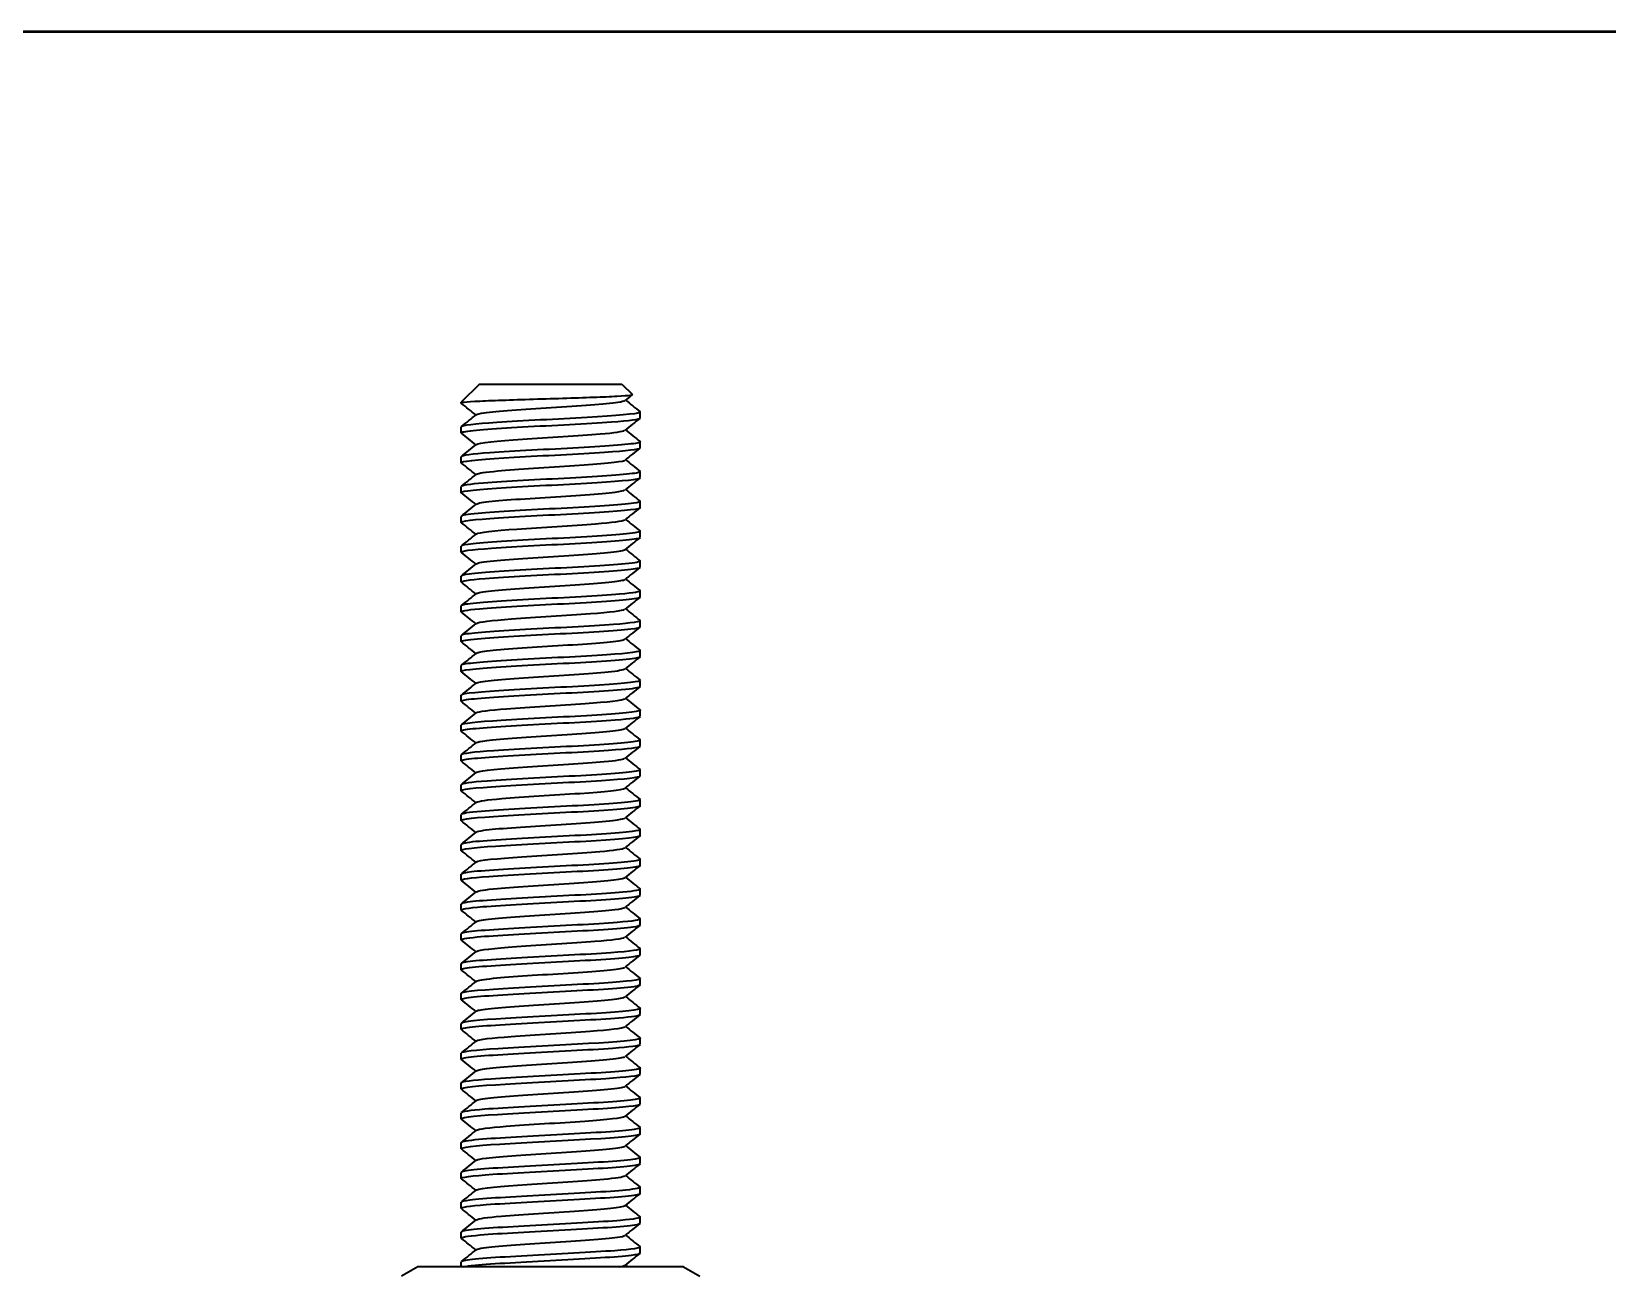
# Model space of a CAD drawing. Header units: millimetres. Extents: x 0 to 210, y 0 to 297.
# Drawn here: x 47.2 to 100, y 245.4 to 287 of the extents above; entities that cross this region are included whole.
import ezdxf

# ---------------------------------------------------------------- set-up
doc = ezdxf.new("R2010")
doc.units = ezdxf.units.MM
doc.layers.add('Arêtes visibles(ISO)', color=7, linetype='Continuous', lineweight=35)
doc.layers.add('Cadre_0', color=7, linetype='Continuous', lineweight=50)

# ---------------------------------------------------------------- blocks, each defined once
blk = doc.blocks.new('Cadres Cadre par défaut')
at = {"layer": 'Cadre_0', "flags": 128}
blk.add_lwpolyline([(10, 10), (10, 287), (200, 287), (200, 10), (10, 10)], dxfattribs=at)

msp = doc.modelspace()

# ---------------------------------------------------------------- linework, layer by layer
at = {"layer": 'Arêtes visibles(ISO)'}
for p, q in [((62.21, 275.179), (61.596, 274.566)), ((62.21, 275.179), (66.983, 275.179)), ((66.983, 275.179), (67.332, 274.83)), ((61.632, 274.566), (61.596, 274.566)), ((61.596, 274.541), (61.596, 274.566)), ((67.596, 274.041), (67.596, 274.241)), ((61.596, 273.541), (61.596, 273.741)), ((67.596, 273.041), (67.596, 273.241)), ((61.596, 272.541), (61.596, 272.741)), ((67.596, 272.041), (67.596, 272.241)), ((61.596, 271.541), (61.596, 271.741)), ((67.596, 271.041), (67.596, 271.241)), ((61.596, 270.541), (61.596, 270.741)), ((67.596, 270.041), (67.596, 270.241)), ((61.596, 269.541), (61.596, 269.741)), ((67.596, 269.041), (67.596, 269.241)), ((61.596, 268.541), (61.596, 268.741)), ((67.596, 268.041), (67.596, 268.241)), ((61.596, 267.541), (61.596, 267.741)), ((61.596, 266.541), (61.596, 266.741)), ((67.596, 267.041), (67.596, 267.241)), ((67.596, 266.041), (67.596, 266.241)), ((61.596, 265.541), (61.596, 265.741)), ((67.596, 265.041), (67.596, 265.241)), ((61.596, 264.541), (61.596, 264.741)), ((67.596, 264.041), (67.596, 264.241)), ((61.596, 263.541), (61.596, 263.741)), ((67.596, 263.041), (67.596, 263.241)), ((61.596, 262.541), (61.596, 262.741)), ((67.596, 262.041), (67.596, 262.241)), ((61.596, 261.541), (61.596, 261.741)), ((67.596, 261.041), (67.596, 261.241)), ((61.596, 260.541), (61.596, 260.741)), ((67.596, 260.041), (67.596, 260.241)), ((61.596, 259.541), (61.596, 259.741)), ((67.596, 259.041), (67.596, 259.241)), ((61.596, 258.541), (61.596, 258.741)), ((67.596, 258.041), (67.596, 258.241)), ((61.596, 257.541), (61.596, 257.741)), ((67.596, 257.041), (67.596, 257.241)), ((61.596, 256.541), (61.596, 256.741)), ((67.596, 256.041), (67.596, 256.241)), ((61.596, 255.541), (61.596, 255.741)), ((67.596, 255.041), (67.596, 255.241)), ((61.596, 254.541), (61.596, 254.741)), ((67.596, 254.041), (67.596, 254.241)), ((61.596, 253.541), (61.596, 253.741)), ((67.596, 253.041), (67.596, 253.241)), ((61.596, 252.541), (61.596, 252.741)), ((67.596, 252.041), (67.596, 252.241)), ((61.596, 251.541), (61.596, 251.741)), ((67.596, 251.041), (67.596, 251.241)), ((61.596, 250.541), (61.596, 250.741)), ((67.596, 250.041), (67.596, 250.241)), ((61.596, 249.541), (61.596, 249.741)), ((67.596, 249.041), (67.596, 249.241)), ((61.596, 248.541), (61.596, 248.741)), ((61.596, 247.541), (61.596, 247.741)), ((67.596, 248.041), (67.596, 248.241)), ((67.596, 247.041), (67.596, 247.241)), ((61.596, 246.541), (61.596, 246.741)), ((67.596, 246.041), (67.596, 246.241)), ((61.596, 245.579), (61.596, 245.741)), ((60.146, 245.579), (59.596, 245.261)), ((69.046, 245.579), (60.146, 245.579)), ((69.046, 245.579), (69.596, 245.261))]:
    msp.add_line(p, q, dxfattribs=at)
for points, knots in [([(61.632, 274.566), (61.703, 274.577), (61.847, 274.588), (62.266, 274.611), (62.535, 274.623), (63.162, 274.646), (63.513, 274.657), (64.249, 274.68), (64.628, 274.692), (65.362, 274.715), (65.712, 274.726), (66.335, 274.749), (66.604, 274.76), (67.027, 274.783), (67.178, 274.795), (67.316, 274.814), (67.34, 274.822), (67.332, 274.83)], [0, 0, 0, 0, 0.1165913, 0.1165913, 0.231867, 0.231867, 0.3458269, 0.3458269, 0.4584707, 0.4584707, 0.5697981, 0.5697981, 0.6798087, 0.6798087, 0.7885023, 0.7885023, 0.8611116, 0.8611116, 0.8611116, 0.8611116]), ([(67.587, 274.251), (67.599, 274.243), (67.598, 274.235), (67.584, 274.227), (67.49, 274.17), (66.787, 274.114), (65.815, 274.058), (64.842, 274.001), (63.641, 273.945), (62.791, 273.888), (62.052, 273.839), (61.605, 273.79), (61.598, 273.741)], [-245.4999, -245.4999, -245.4999, -245.4999, -245.345094, -245.345094, -245.345094, -244.281145, -244.281145, -244.281145, -243.217196, -243.217196, -243.217196, -242.292089, -242.292089, -242.292089, -242.292089]), ([(62.112, 274.154), (62.135, 274.174), (62.218, 274.195), (62.362, 274.215), (62.778, 274.274), (63.689, 274.333), (64.617, 274.392), (65.544, 274.451), (66.445, 274.51), (66.848, 274.569), (66.982, 274.589), (67.059, 274.609), (67.081, 274.628)], [242.3715, 242.3715, 242.3715, 242.3715, 242.757466, 242.757466, 242.757466, 243.871032, 243.871032, 243.871032, 244.984599, 244.984599, 244.984599, 245.354272, 245.354272, 245.354272, 245.354272]), ([(61.608, 273.53), (61.589, 273.544), (61.601, 273.557), (61.649, 273.571), (61.847, 273.627), (62.645, 273.684), (63.655, 273.74), (64.665, 273.797), (65.848, 273.853), (66.63, 273.909), (67.237, 273.953), (67.584, 273.997), (67.592, 274.041)], [235.942687, 235.942687, 235.942687, 235.942687, 236.196667, 236.196667, 236.196667, 237.260616, 237.260616, 237.260616, 238.324565, 238.324565, 238.324565, 239.150497, 239.150497, 239.150497, 239.150497]), ([(62.104, 273.154), (62.178, 273.212), (62.797, 273.27), (63.646, 273.329), (64.504, 273.388), (65.556, 273.447), (66.251, 273.506), (66.731, 273.547), (67.025, 273.588), (67.081, 273.628)], [236.088314, 236.088314, 236.088314, 236.088314, 237.189634, 237.189634, 237.189634, 238.303201, 238.303201, 238.303201, 239.071087, 239.071087, 239.071087, 239.071087]), ([(67.585, 273.251), (67.604, 273.238), (67.591, 273.224), (67.543, 273.211), (67.343, 273.154), (66.544, 273.098), (65.533, 273.042), (64.523, 272.985), (63.341, 272.929), (62.56, 272.872), (61.954, 272.828), (61.608, 272.785), (61.601, 272.741)], [-239.216714, -239.216714, -239.216714, -239.216714, -238.961401, -238.961401, -238.961401, -237.897452, -237.897452, -237.897452, -236.833503, -236.833503, -236.833503, -236.008904, -236.008904, -236.008904, -236.008904]), ([(61.605, 272.53), (61.594, 272.539), (61.594, 272.547), (61.608, 272.555), (61.7, 272.611), (62.402, 272.668), (63.374, 272.724), (64.346, 272.781), (65.548, 272.837), (66.398, 272.893), (67.139, 272.943), (67.587, 272.992), (67.594, 273.041)], [229.659501, 229.659501, 229.659501, 229.659501, 229.812973, 229.812973, 229.812973, 230.876922, 230.876922, 230.876922, 231.940871, 231.940871, 231.940871, 232.867311, 232.867311, 232.867311, 232.867311]), ([(62.112, 272.154), (62.163, 272.191), (62.41, 272.228), (62.823, 272.265), (63.478, 272.325), (64.516, 272.384), (65.395, 272.443), (66.274, 272.502), (66.952, 272.561), (67.074, 272.62), (67.08, 272.623), (67.085, 272.626), (67.088, 272.628)], [229.805129, 229.805129, 229.805129, 229.805129, 230.508236, 230.508236, 230.508236, 231.621803, 231.621803, 231.621803, 232.735369, 232.735369, 232.735369, 232.787901, 232.787901, 232.787901, 232.787901]), ([(61.603, 271.53), (61.599, 271.533), (61.597, 271.536), (61.596, 271.539), (61.582, 271.595), (62.182, 271.652), (63.105, 271.708), (64.029, 271.765), (65.238, 271.821), (66.148, 271.878), (67.027, 271.932), (67.593, 271.986), (67.596, 272.041)], [223.376316, 223.376316, 223.376316, 223.376316, 223.42928, 223.42928, 223.42928, 224.493229, 224.493229, 224.493229, 225.557178, 225.557178, 225.557178, 226.584126, 226.584126, 226.584126, 226.584126]), ([(67.582, 272.251), (67.608, 272.233), (67.573, 272.214), (67.471, 272.195), (67.167, 272.138), (66.282, 272.082), (65.243, 272.026), (64.204, 271.969), (63.054, 271.913), (62.349, 271.856), (61.869, 271.818), (61.609, 271.779), (61.603, 271.741)], [-232.933529, -232.933529, -232.933529, -232.933529, -232.577707, -232.577707, -232.577707, -231.513758, -231.513758, -231.513758, -230.449809, -230.449809, -230.449809, -229.725719, -229.725719, -229.725719, -229.725719]), ([(62.11, 271.154), (62.128, 271.17), (62.183, 271.186), (62.279, 271.202), (62.626, 271.261), (63.488, 271.32), (64.414, 271.379), (65.34, 271.438), (66.284, 271.497), (66.753, 271.557), (66.943, 271.58), (67.051, 271.604), (67.079, 271.628)], [223.521944, 223.521944, 223.521944, 223.521944, 223.826838, 223.826838, 223.826838, 224.940404, 224.940404, 224.940404, 226.053971, 226.053971, 226.053971, 226.504716, 226.504716, 226.504716, 226.504716]), ([(61.603, 270.53), (61.539, 270.584), (62.025, 270.638), (62.852, 270.692), (63.717, 270.749), (64.922, 270.805), (65.883, 270.862), (66.844, 270.918), (67.523, 270.974), (67.59, 271.031), (67.594, 271.034), (67.596, 271.038), (67.596, 271.041)], [217.093131, 217.093131, 217.093131, 217.093131, 218.109535, 218.109535, 218.109535, 219.173484, 219.173484, 219.173484, 220.237433, 220.237433, 220.237433, 220.300941, 220.300941, 220.300941, 220.300941]), ([(67.58, 271.251), (67.612, 271.227), (67.544, 271.203), (67.371, 271.179), (66.966, 271.122), (66.002, 271.066), (64.946, 271.01), (63.889, 270.953), (62.782, 270.897), (62.161, 270.84), (61.797, 270.807), (61.608, 270.774), (61.605, 270.741)], [-226.650344, -226.650344, -226.650344, -226.650344, -226.194013, -226.194013, -226.194013, -225.130064, -225.130064, -225.130064, -224.066115, -224.066115, -224.066115, -223.442533, -223.442533, -223.442533, -223.442533]), ([(62.105, 270.154), (62.178, 270.208), (62.704, 270.262), (63.461, 270.316), (64.288, 270.375), (65.351, 270.434), (66.094, 270.493), (66.66, 270.538), (67.02, 270.583), (67.083, 270.628)], [217.238758, 217.238758, 217.238758, 217.238758, 218.259006, 218.259006, 218.259006, 219.372573, 219.372573, 219.372573, 220.221531, 220.221531, 220.221531, 220.221531]), ([(61.605, 269.53), (61.552, 269.579), (61.928, 269.628), (62.615, 269.676), (63.415, 269.733), (64.603, 269.789), (65.605, 269.846), (66.607, 269.902), (67.382, 269.958), (67.556, 270.015), (67.583, 270.024), (67.595, 270.032), (67.594, 270.041)], [210.809945, 210.809945, 210.809945, 210.809945, 211.725841, 211.725841, 211.725841, 212.78979, 212.78979, 212.78979, 213.853739, 213.853739, 213.853739, 214.017756, 214.017756, 214.017756, 214.017756]), ([(67.58, 270.251), (67.616, 270.222), (67.505, 270.192), (67.242, 270.163), (66.741, 270.106), (65.709, 270.05), (64.645, 269.994), (63.581, 269.937), (62.529, 269.881), (61.997, 269.824), (61.736, 269.796), (61.606, 269.769), (61.606, 269.741)], [-220.367158, -220.367158, -220.367158, -220.367158, -219.81032, -219.81032, -219.81032, -218.746371, -218.746371, -218.746371, -217.682422, -217.682422, -217.682422, -217.159348, -217.159348, -217.159348, -217.159348]), ([(62.113, 269.154), (62.156, 269.187), (62.352, 269.22), (62.686, 269.253), (63.285, 269.312), (64.3, 269.371), (65.201, 269.43), (66.101, 269.489), (66.843, 269.548), (67.04, 269.607), (67.063, 269.614), (67.079, 269.621), (67.087, 269.628)], [210.955573, 210.955573, 210.955573, 210.955573, 211.577608, 211.577608, 211.577608, 212.691174, 212.691174, 212.691174, 213.804741, 213.804741, 213.804741, 213.938345, 213.938345, 213.938345, 213.938345]), ([(61.608, 268.53), (61.561, 268.574), (61.844, 268.617), (62.399, 268.66), (63.124, 268.717), (64.283, 268.773), (65.316, 268.83), (66.349, 268.886), (67.214, 268.942), (67.492, 268.999), (67.561, 269.013), (67.593, 269.027), (67.591, 269.041)], [204.52676, 204.52676, 204.52676, 204.52676, 205.342147, 205.342147, 205.342147, 206.406096, 206.406096, 206.406096, 207.470045, 207.470045, 207.470045, 207.73457, 207.73457, 207.73457, 207.73457]), ([(67.581, 269.251), (67.621, 269.217), (67.453, 269.182), (67.087, 269.147), (66.494, 269.09), (65.404, 269.034), (64.344, 268.978), (63.283, 268.921), (62.296, 268.865), (61.86, 268.808), (61.687, 268.786), (61.603, 268.763), (61.605, 268.741)], [-214.083973, -214.083973, -214.083973, -214.083973, -213.426626, -213.426626, -213.426626, -212.362677, -212.362677, -212.362677, -211.298728, -211.298728, -211.298728, -210.876163, -210.876163, -210.876163, -210.876163]), ([(62.108, 268.154), (62.121, 268.165), (62.155, 268.177), (62.21, 268.189), (62.487, 268.248), (63.296, 268.307), (64.213, 268.366), (65.13, 268.426), (66.111, 268.485), (66.644, 268.544), (66.898, 268.572), (67.044, 268.6), (67.079, 268.628)], [204.672388, 204.672388, 204.672388, 204.672388, 204.89621, 204.89621, 204.89621, 206.009776, 206.009776, 206.009776, 207.123343, 207.123343, 207.123343, 207.65516, 207.65516, 207.65516, 207.65516]), ([(61.61, 267.53), (61.568, 267.568), (61.774, 267.606), (62.205, 267.644), (62.848, 267.701), (63.967, 267.757), (65.02, 267.814), (66.073, 267.87), (67.019, 267.926), (67.398, 267.983), (67.529, 268.002), (67.591, 268.022), (67.588, 268.041)], [198.243575, 198.243575, 198.243575, 198.243575, 198.958454, 198.958454, 198.958454, 200.022403, 200.022403, 200.022403, 201.086352, 201.086352, 201.086352, 201.451385, 201.451385, 201.451385, 201.451385]), ([(67.583, 268.251), (67.627, 268.211), (67.39, 268.171), (66.907, 268.131), (66.228, 268.074), (65.091, 268.018), (64.045, 267.962), (62.999, 267.905), (62.087, 267.849), (61.75, 267.792), (61.648, 267.775), (61.6, 267.758), (61.603, 267.741)], [-207.800788, -207.800788, -207.800788, -207.800788, -207.042932, -207.042932, -207.042932, -205.978983, -205.978983, -205.978983, -204.915034, -204.915034, -204.915034, -204.592978, -204.592978, -204.592978, -204.592978]), ([(62.107, 267.154), (62.176, 267.203), (62.618, 267.253), (63.285, 267.303), (64.075, 267.362), (65.141, 267.421), (65.927, 267.48), (66.583, 267.53), (67.017, 267.579), (67.086, 267.628)], [198.389202, 198.389202, 198.389202, 198.389202, 199.328378, 199.328378, 199.328378, 200.441944, 200.441944, 200.441944, 201.371975, 201.371975, 201.371975, 201.371975]), ([(61.612, 266.53), (61.574, 266.563), (61.716, 266.596), (62.036, 266.628), (62.59, 266.685), (63.657, 266.741), (64.72, 266.798), (65.783, 266.854), (66.799, 266.91), (67.277, 266.967), (67.486, 266.992), (67.588, 267.016), (67.587, 267.041)], [191.960389, 191.960389, 191.960389, 191.960389, 192.57476, 192.57476, 192.57476, 193.638709, 193.638709, 193.638709, 194.702658, 194.702658, 194.702658, 195.1682, 195.1682, 195.1682, 195.1682]), ([(67.586, 267.251), (67.635, 267.206), (67.314, 267.16), (66.703, 267.115), (65.946, 267.058), (64.773, 267.002), (63.752, 266.946), (62.731, 266.889), (61.903, 266.833), (61.669, 266.776), (61.621, 266.764), (61.598, 266.753), (61.6, 266.741)], [-201.517603, -201.517603, -201.517603, -201.517603, -200.659238, -200.659238, -200.659238, -199.595289, -199.595289, -199.595289, -198.531341, -198.531341, -198.531341, -198.309792, -198.309792, -198.309792, -198.309792]), ([(67.588, 266.251), (67.645, 266.201), (67.225, 266.15), (66.478, 266.099), (65.65, 266.042), (64.453, 265.986), (63.467, 265.93), (62.481, 265.873), (61.747, 265.817), (61.618, 265.76), (61.603, 265.754), (61.597, 265.747), (61.598, 265.741)], [-195.234417, -195.234417, -195.234417, -195.234417, -194.275545, -194.275545, -194.275545, -193.211596, -193.211596, -193.211596, -192.147647, -192.147647, -192.147647, -192.026607, -192.026607, -192.026607, -192.026607]), ([(62.114, 266.154), (62.149, 266.182), (62.3, 266.211), (62.562, 266.24), (63.101, 266.299), (64.087, 266.358), (65.002, 266.417), (65.918, 266.476), (66.72, 266.535), (66.989, 266.594), (67.041, 266.606), (67.072, 266.617), (67.085, 266.628)], [192.106017, 192.106017, 192.106017, 192.106017, 192.64698, 192.64698, 192.64698, 193.760546, 193.760546, 193.760546, 194.874113, 194.874113, 194.874113, 195.088789, 195.088789, 195.088789, 195.088789]), ([(61.612, 265.53), (61.578, 265.558), (61.669, 265.585), (61.892, 265.612), (62.352, 265.669), (63.357, 265.725), (64.419, 265.782), (65.481, 265.838), (66.558, 265.894), (67.128, 265.951), (67.432, 265.981), (67.586, 266.011), (67.586, 266.041)], [185.677204, 185.677204, 185.677204, 185.677204, 186.191066, 186.191066, 186.191066, 187.255015, 187.255015, 187.255015, 188.318964, 188.318964, 188.318964, 188.885014, 188.885014, 188.885014, 188.885014]), ([(67.59, 265.251), (67.659, 265.195), (67.122, 265.139), (66.234, 265.083), (65.343, 265.026), (64.135, 264.97), (63.194, 264.914), (62.253, 264.857), (61.619, 264.801), (61.597, 264.744), (61.596, 264.743), (61.596, 264.742), (61.596, 264.741)], [-188.951232, -188.951232, -188.951232, -188.951232, -187.891851, -187.891851, -187.891851, -186.827902, -186.827902, -186.827902, -185.763953, -185.763953, -185.763953, -185.743422, -185.743422, -185.743422, -185.743422]), ([(62.106, 265.154), (62.114, 265.161), (62.131, 265.169), (62.158, 265.176), (62.362, 265.235), (63.111, 265.294), (64.014, 265.354), (64.916, 265.413), (65.928, 265.472), (66.521, 265.531), (66.847, 265.563), (67.037, 265.596), (67.079, 265.628)], [185.822832, 185.822832, 185.822832, 185.822832, 185.965582, 185.965582, 185.965582, 187.079148, 187.079148, 187.079148, 188.192715, 188.192715, 188.192715, 188.805604, 188.805604, 188.805604, 188.805604]), ([(61.611, 264.53), (61.582, 264.552), (61.634, 264.574), (61.775, 264.596), (62.137, 264.653), (63.069, 264.709), (64.119, 264.766), (65.169, 264.822), (66.296, 264.878), (66.954, 264.935), (67.366, 264.97), (67.584, 265.006), (67.588, 265.041)], [179.394019, 179.394019, 179.394019, 179.394019, 179.807373, 179.807373, 179.807373, 180.871322, 180.871322, 180.871322, 181.935271, 181.935271, 181.935271, 182.601829, 182.601829, 182.601829, 182.601829]), ([(62.109, 264.154), (62.173, 264.199), (62.54, 264.245), (63.117, 264.29), (63.865, 264.349), (64.928, 264.408), (65.751, 264.467), (66.498, 264.521), (67.015, 264.575), (67.087, 264.628)], [179.539646, 179.539646, 179.539646, 179.539646, 180.39775, 180.39775, 180.39775, 181.511316, 181.511316, 181.511316, 182.522419, 182.522419, 182.522419, 182.522419]), ([(67.589, 264.251), (67.596, 264.246), (67.598, 264.241), (67.595, 264.236), (67.563, 264.18), (66.919, 264.123), (65.974, 264.067), (65.029, 264.01), (63.821, 263.954), (62.935, 263.898), (62.116, 263.845), (61.602, 263.793), (61.597, 263.741)], [-182.668047, -182.668047, -182.668047, -182.668047, -182.572106, -182.572106, -182.572106, -181.508157, -181.508157, -181.508157, -180.444208, -180.444208, -180.444208, -179.460236, -179.460236, -179.460236, -179.460236]), ([(61.609, 263.53), (61.586, 263.547), (61.611, 263.564), (61.687, 263.58), (61.947, 263.637), (62.796, 263.693), (63.824, 263.75), (64.852, 263.806), (66.018, 263.862), (66.756, 263.919), (67.288, 263.96), (67.583, 264), (67.59, 264.041)], [173.110833, 173.110833, 173.110833, 173.110833, 173.423679, 173.423679, 173.423679, 174.487628, 174.487628, 174.487628, 175.551577, 175.551577, 175.551577, 176.318644, 176.318644, 176.318644, 176.318644]), ([(62.113, 263.154), (62.142, 263.178), (62.254, 263.202), (62.451, 263.227), (62.928, 263.286), (63.876, 263.345), (64.801, 263.404), (65.726, 263.463), (66.582, 263.522), (66.922, 263.581), (67.013, 263.597), (67.065, 263.613), (67.082, 263.628)], [173.256461, 173.256461, 173.256461, 173.256461, 173.716352, 173.716352, 173.716352, 174.829918, 174.829918, 174.829918, 175.943485, 175.943485, 175.943485, 176.239234, 176.239234, 176.239234, 176.239234]), ([(61.607, 262.53), (61.591, 262.542), (61.597, 262.553), (61.628, 262.564), (61.783, 262.621), (62.542, 262.677), (63.537, 262.734), (64.533, 262.79), (65.725, 262.846), (66.536, 262.903), (67.198, 262.949), (67.585, 262.995), (67.593, 263.041)], [166.827648, 166.827648, 166.827648, 166.827648, 167.039985, 167.039985, 167.039985, 168.103934, 168.103934, 168.103934, 169.167883, 169.167883, 169.167883, 170.035458, 170.035458, 170.035458, 170.035458]), ([(67.586, 263.251), (67.601, 263.241), (67.596, 263.231), (67.571, 263.22), (67.433, 263.164), (66.689, 263.107), (65.699, 263.051), (64.71, 262.994), (63.515, 262.938), (62.693, 262.882), (62.01, 262.835), (61.607, 262.788), (61.599, 262.741)], [-176.384861, -176.384861, -176.384861, -176.384861, -176.188413, -176.188413, -176.188413, -175.124464, -175.124464, -175.124464, -174.060515, -174.060515, -174.060515, -173.177051, -173.177051, -173.177051, -173.177051]), ([(62.104, 262.154), (62.108, 262.157), (62.114, 262.16), (62.121, 262.163), (62.251, 262.222), (62.937, 262.282), (63.819, 262.341), (64.701, 262.4), (65.737, 262.459), (66.385, 262.518), (66.789, 262.555), (67.03, 262.591), (67.08, 262.628)], [166.973276, 166.973276, 166.973276, 166.973276, 167.034954, 167.034954, 167.034954, 168.14852, 168.14852, 168.14852, 169.262086, 169.262086, 169.262086, 169.956048, 169.956048, 169.956048, 169.956048]), ([(61.604, 261.53), (61.596, 261.536), (61.594, 261.542), (61.599, 261.548), (61.648, 261.605), (62.308, 261.661), (63.261, 261.718), (64.214, 261.774), (65.42, 261.83), (66.297, 261.887), (67.094, 261.938), (67.589, 261.99), (67.595, 262.041)], [160.544463, 160.544463, 160.544463, 160.544463, 160.656292, 160.656292, 160.656292, 161.72024, 161.72024, 161.72024, 162.784189, 162.784189, 162.784189, 163.752273, 163.752273, 163.752273, 163.752273]), ([(67.583, 262.251), (67.606, 262.236), (67.585, 262.22), (67.517, 262.204), (67.273, 262.148), (66.438, 262.091), (65.414, 262.035), (64.39, 261.978), (63.22, 261.922), (62.47, 261.866), (61.917, 261.824), (61.609, 261.782), (61.602, 261.741)], [-170.101676, -170.101676, -170.101676, -170.101676, -169.804719, -169.804719, -169.804719, -168.74077, -168.74077, -168.74077, -167.676821, -167.676821, -167.676821, -166.893866, -166.893866, -166.893866, -166.893866]), ([(62.111, 261.154), (62.168, 261.195), (62.469, 261.236), (62.958, 261.277), (63.659, 261.336), (64.713, 261.395), (65.568, 261.454), (66.406, 261.512), (67.014, 261.57), (67.088, 261.628)], [160.690091, 160.690091, 160.690091, 160.690091, 161.467122, 161.467122, 161.467122, 162.580688, 162.580688, 162.580688, 163.672863, 163.672863, 163.672863, 163.672863]), ([(61.603, 260.53), (61.602, 260.531), (61.601, 260.532), (61.601, 260.532), (61.542, 260.589), (62.098, 260.645), (62.998, 260.702), (63.899, 260.758), (65.108, 260.814), (66.04, 260.871), (66.973, 260.927), (67.591, 260.984), (67.596, 261.04), (67.596, 261.04), (67.596, 261.041), (67.596, 261.041)], [154.261278, 154.261278, 154.261278, 154.261278, 154.272598, 154.272598, 154.272598, 155.336547, 155.336547, 155.336547, 156.400496, 156.400496, 156.400496, 157.464445, 157.464445, 157.464445, 157.469088, 157.469088, 157.469088, 157.469088]), ([(67.581, 261.251), (67.61, 261.23), (67.562, 261.209), (67.433, 261.188), (67.087, 261.132), (66.168, 261.075), (65.12, 261.019), (64.073, 260.962), (62.939, 260.906), (62.268, 260.85), (61.838, 260.813), (61.609, 260.777), (61.604, 260.741)], [-163.818491, -163.818491, -163.818491, -163.818491, -163.421025, -163.421025, -163.421025, -162.357076, -162.357076, -162.357076, -161.293127, -161.293127, -161.293127, -160.61068, -160.61068, -160.61068, -160.61068]), ([(62.112, 260.154), (62.134, 260.174), (62.214, 260.194), (62.354, 260.214), (62.765, 260.273), (63.671, 260.332), (64.599, 260.391), (65.527, 260.45), (66.432, 260.509), (66.84, 260.568), (66.979, 260.588), (67.058, 260.608), (67.08, 260.628)], [154.406905, 154.406905, 154.406905, 154.406905, 154.785724, 154.785724, 154.785724, 155.89929, 155.89929, 155.89929, 157.012857, 157.012857, 157.012857, 157.389678, 157.389678, 157.389678, 157.389678]), ([(61.604, 259.53), (61.545, 259.582), (61.983, 259.634), (62.751, 259.686), (63.591, 259.742), (64.79, 259.798), (65.769, 259.855), (66.748, 259.911), (67.468, 259.968), (67.58, 260.024), (67.591, 260.03), (67.596, 260.035), (67.595, 260.041)], [147.978092, 147.978092, 147.978092, 147.978092, 148.952853, 148.952853, 148.952853, 150.016802, 150.016802, 150.016802, 151.080751, 151.080751, 151.080751, 151.185902, 151.185902, 151.185902, 151.185902]), ([(67.58, 260.251), (67.614, 260.225), (67.529, 260.199), (67.321, 260.172), (66.876, 260.116), (65.882, 260.059), (64.821, 260.003), (63.76, 259.946), (62.675, 259.89), (62.09, 259.834), (61.77, 259.803), (61.607, 259.772), (61.606, 259.741)], [-157.535305, -157.535305, -157.535305, -157.535305, -157.037331, -157.037331, -157.037331, -155.973383, -155.973383, -155.973383, -154.909434, -154.909434, -154.909434, -154.327495, -154.327495, -154.327495, -154.327495]), ([(62.104, 259.154), (62.178, 259.212), (62.788, 259.27), (63.629, 259.328), (64.485, 259.387), (65.538, 259.446), (66.238, 259.505), (66.725, 259.546), (67.024, 259.587), (67.081, 259.628)], [148.12372, 148.12372, 148.12372, 148.12372, 149.217892, 149.217892, 149.217892, 150.331458, 150.331458, 150.331458, 151.106492, 151.106492, 151.106492, 151.106492]), ([(61.606, 258.53), (61.556, 258.577), (61.891, 258.623), (62.523, 258.67), (63.293, 258.726), (64.47, 258.782), (65.486, 258.839), (66.502, 258.895), (67.316, 258.952), (67.533, 259.008), (67.575, 259.019), (67.594, 259.03), (67.592, 259.041)], [141.694907, 141.694907, 141.694907, 141.694907, 142.569159, 142.569159, 142.569159, 143.633108, 143.633108, 143.633108, 144.697057, 144.697057, 144.697057, 144.902717, 144.902717, 144.902717, 144.902717]), ([(67.58, 259.251), (67.618, 259.22), (67.485, 259.188), (67.181, 259.156), (66.641, 259.1), (65.584, 259.043), (64.52, 258.987), (63.456, 258.93), (62.43, 258.874), (61.937, 258.818), (61.714, 258.792), (61.605, 258.766), (61.606, 258.741)], [-151.25212, -151.25212, -151.25212, -151.25212, -150.653638, -150.653638, -150.653638, -149.589689, -149.589689, -149.589689, -148.52574, -148.52574, -148.52574, -148.04431, -148.04431, -148.04431, -148.04431]), ([(62.112, 258.154), (62.162, 258.191), (62.405, 258.227), (62.811, 258.264), (63.46, 258.323), (64.497, 258.383), (65.378, 258.442), (66.26, 258.501), (66.943, 258.56), (67.072, 258.619), (67.079, 258.622), (67.084, 258.625), (67.088, 258.628)], [141.840535, 141.840535, 141.840535, 141.840535, 142.536494, 142.536494, 142.536494, 143.65006, 143.65006, 143.65006, 144.763627, 144.763627, 144.763627, 144.823307, 144.823307, 144.823307, 144.823307]), ([(61.609, 257.53), (61.564, 257.571), (61.813, 257.613), (62.316, 257.654), (63.008, 257.71), (64.152, 257.766), (65.194, 257.823), (66.237, 257.879), (67.136, 257.936), (67.457, 257.992), (67.549, 258.008), (67.592, 258.025), (67.59, 258.041)], [135.411722, 135.411722, 135.411722, 135.411722, 136.185466, 136.185466, 136.185466, 137.249415, 137.249415, 137.249415, 138.313364, 138.313364, 138.313364, 138.619532, 138.619532, 138.619532, 138.619532]), ([(67.582, 258.251), (67.623, 258.214), (67.429, 258.177), (67.015, 258.14), (66.386, 258.084), (65.275, 258.027), (64.219, 257.971), (63.164, 257.914), (62.207, 257.858), (61.811, 257.802), (61.67, 257.781), (61.602, 257.761), (61.604, 257.741)], [-144.968935, -144.968935, -144.968935, -144.968935, -144.269944, -144.269944, -144.269944, -143.205995, -143.205995, -143.205995, -142.142046, -142.142046, -142.142046, -141.761125, -141.761125, -141.761125, -141.761125]), ([(67.584, 257.251), (67.63, 257.209), (67.36, 257.167), (66.825, 257.124), (66.113, 257.068), (64.959, 257.011), (63.923, 256.955), (62.886, 256.898), (62.008, 256.842), (61.713, 256.786), (61.636, 256.771), (61.599, 256.756), (61.602, 256.741)], [-138.685749, -138.685749, -138.685749, -138.685749, -137.88625, -137.88625, -137.88625, -136.822301, -136.822301, -136.822301, -135.758352, -135.758352, -135.758352, -135.477939, -135.477939, -135.477939, -135.477939]), ([(62.11, 257.154), (62.127, 257.169), (62.18, 257.185), (62.272, 257.201), (62.614, 257.26), (63.471, 257.319), (64.396, 257.378), (65.321, 257.437), (66.269, 257.496), (66.744, 257.555), (66.939, 257.58), (67.051, 257.604), (67.079, 257.628)], [135.557349, 135.557349, 135.557349, 135.557349, 135.855096, 135.855096, 135.855096, 136.968662, 136.968662, 136.968662, 138.082228, 138.082228, 138.082228, 138.540122, 138.540122, 138.540122, 138.540122]), ([(61.611, 256.53), (61.571, 256.566), (61.748, 256.602), (62.132, 256.638), (62.739, 256.694), (63.838, 256.75), (64.896, 256.807), (65.955, 256.863), (66.931, 256.92), (67.351, 256.976), (67.512, 256.998), (67.59, 257.019), (67.587, 257.041)], [129.128536, 129.128536, 129.128536, 129.128536, 129.801772, 129.801772, 129.801772, 130.865721, 130.865721, 130.865721, 131.92967, 131.92967, 131.92967, 132.336347, 132.336347, 132.336347, 132.336347]), ([(67.587, 256.251), (67.639, 256.204), (67.279, 256.156), (66.612, 256.108), (65.825, 256.052), (64.64, 255.995), (63.633, 255.939), (62.625, 255.882), (61.835, 255.826), (61.645, 255.77), (61.612, 255.76), (61.598, 255.75), (61.599, 255.741)], [-132.402564, -132.402564, -132.402564, -132.402564, -131.502557, -131.502557, -131.502557, -130.438608, -130.438608, -130.438608, -129.374659, -129.374659, -129.374659, -129.194754, -129.194754, -129.194754, -129.194754]), ([(62.105, 256.154), (62.178, 256.207), (62.696, 256.261), (63.446, 256.315), (64.269, 256.374), (65.333, 256.433), (66.08, 256.492), (66.654, 256.537), (67.02, 256.583), (67.084, 256.628)], [129.274164, 129.274164, 129.274164, 129.274164, 130.287264, 130.287264, 130.287264, 131.40083, 131.40083, 131.40083, 132.256936, 132.256936, 132.256936, 132.256936]), ([(61.612, 255.53), (61.576, 255.561), (61.695, 255.591), (61.973, 255.622), (62.489, 255.678), (63.531, 255.734), (64.595, 255.791), (65.659, 255.847), (66.702, 255.904), (67.219, 255.96), (67.465, 255.987), (67.587, 256.014), (67.586, 256.041)], [122.845351, 122.845351, 122.845351, 122.845351, 123.418078, 123.418078, 123.418078, 124.482027, 124.482027, 124.482027, 125.545976, 125.545976, 125.545976, 126.053161, 126.053161, 126.053161, 126.053161]), ([(67.589, 255.251), (67.651, 255.198), (67.184, 255.145), (66.379, 255.092), (65.524, 255.036), (64.321, 254.979), (63.352, 254.923), (62.384, 254.866), (61.69, 254.81), (61.606, 254.754), (61.599, 254.749), (61.596, 254.745), (61.597, 254.741)], [-126.119379, -126.119379, -126.119379, -126.119379, -125.118863, -125.118863, -125.118863, -124.054914, -124.054914, -124.054914, -122.990965, -122.990965, -122.990965, -122.911569, -122.911569, -122.911569, -122.911569]), ([(62.114, 255.154), (62.156, 255.186), (62.347, 255.219), (62.675, 255.251), (63.269, 255.311), (64.281, 255.37), (65.183, 255.429), (66.085, 255.488), (66.833, 255.547), (67.036, 255.606), (67.061, 255.613), (67.078, 255.621), (67.086, 255.628)], [122.990979, 122.990979, 122.990979, 122.990979, 123.605866, 123.605866, 123.605866, 124.719432, 124.719432, 124.719432, 125.832998, 125.832998, 125.832998, 125.973751, 125.973751, 125.973751, 125.973751]), ([(61.612, 254.53), (61.58, 254.555), (61.654, 254.581), (61.84, 254.606), (62.26, 254.662), (63.236, 254.718), (64.294, 254.775), (65.353, 254.831), (66.452, 254.888), (67.059, 254.944), (67.406, 254.976), (67.585, 255.009), (67.587, 255.041)], [116.562166, 116.562166, 116.562166, 116.562166, 117.034385, 117.034385, 117.034385, 118.098334, 118.098334, 118.098334, 119.162282, 119.162282, 119.162282, 119.769976, 119.769976, 119.769976, 119.769976]), ([(62.108, 254.154), (62.12, 254.165), (62.152, 254.177), (62.205, 254.188), (62.476, 254.247), (63.279, 254.306), (64.195, 254.365), (65.111, 254.424), (66.095, 254.483), (66.633, 254.543), (66.894, 254.571), (67.043, 254.6), (67.079, 254.628)], [116.707793, 116.707793, 116.707793, 116.707793, 116.924468, 116.924468, 116.924468, 118.038034, 118.038034, 118.038034, 119.1516, 119.1516, 119.1516, 119.690566, 119.690566, 119.690566, 119.690566]), ([(67.589, 254.251), (67.592, 254.25), (67.594, 254.248), (67.595, 254.246), (67.626, 254.189), (67.043, 254.133), (66.128, 254.076), (65.213, 254.02), (64.004, 253.963), (63.085, 253.907), (62.184, 253.852), (61.598, 253.796), (61.596, 253.741)], [-119.836194, -119.836194, -119.836194, -119.836194, -119.799118, -119.799118, -119.799118, -118.735169, -118.735169, -118.735169, -117.67122, -117.67122, -117.67122, -116.628383, -116.628383, -116.628383, -116.628383]), ([(61.611, 253.53), (61.584, 253.55), (61.623, 253.57), (61.735, 253.59), (62.055, 253.646), (62.954, 253.702), (63.996, 253.759), (65.039, 253.815), (66.183, 253.872), (66.875, 253.928), (67.335, 253.966), (67.583, 254.003), (67.588, 254.041)], [110.27898, 110.27898, 110.27898, 110.27898, 110.650691, 110.650691, 110.650691, 111.71464, 111.71464, 111.71464, 112.778589, 112.778589, 112.778589, 113.486791, 113.486791, 113.486791, 113.486791]), ([(62.107, 253.154), (62.176, 253.203), (62.611, 253.252), (63.27, 253.302), (64.056, 253.361), (65.123, 253.42), (65.912, 253.479), (66.576, 253.529), (67.016, 253.579), (67.086, 253.628)], [110.424608, 110.424608, 110.424608, 110.424608, 111.356636, 111.356636, 111.356636, 112.470202, 112.470202, 112.470202, 113.40738, 113.40738, 113.40738, 113.40738]), ([(61.608, 252.53), (61.588, 252.545), (61.604, 252.559), (61.659, 252.574), (61.876, 252.63), (62.688, 252.686), (63.704, 252.743), (64.72, 252.799), (65.898, 252.856), (66.667, 252.912), (67.252, 252.955), (67.584, 252.998), (67.591, 253.041)], [103.995795, 103.995795, 103.995795, 103.995795, 104.266997, 104.266997, 104.266997, 105.330946, 105.330946, 105.330946, 106.394895, 106.394895, 106.394895, 107.203605, 107.203605, 107.203605, 107.203605]), ([(67.588, 253.251), (67.598, 253.244), (67.598, 253.237), (67.589, 253.23), (67.513, 253.173), (66.826, 253.117), (65.862, 253.06), (64.897, 253.004), (63.693, 252.947), (62.832, 252.891), (62.07, 252.841), (61.604, 252.791), (61.598, 252.741)], [-113.553008, -113.553008, -113.553008, -113.553008, -113.415424, -113.415424, -113.415424, -112.351476, -112.351476, -112.351476, -111.287527, -111.287527, -111.287527, -110.345198, -110.345198, -110.345198, -110.345198]), ([(62.114, 252.154), (62.149, 252.182), (62.296, 252.21), (62.552, 252.239), (63.086, 252.298), (64.068, 252.357), (64.985, 252.416), (65.901, 252.475), (66.708, 252.534), (66.984, 252.593), (67.038, 252.605), (67.072, 252.617), (67.084, 252.628)], [104.141423, 104.141423, 104.141423, 104.141423, 104.675238, 104.675238, 104.675238, 105.788804, 105.788804, 105.788804, 106.90237, 106.90237, 106.90237, 107.124195, 107.124195, 107.124195, 107.124195]), ([(61.605, 251.53), (61.593, 251.539), (61.595, 251.549), (61.613, 251.558), (61.723, 251.614), (62.442, 251.67), (63.421, 251.727), (64.4, 251.783), (65.6, 251.84), (66.439, 251.896), (67.157, 251.944), (67.586, 251.993), (67.594, 252.041)], [97.71261, 97.71261, 97.71261, 97.71261, 97.883303, 97.883303, 97.883303, 98.947252, 98.947252, 98.947252, 100.011201, 100.011201, 100.011201, 100.92042, 100.92042, 100.92042, 100.92042]), ([(67.585, 252.251), (67.603, 252.239), (67.593, 252.226), (67.552, 252.214), (67.37, 252.157), (66.587, 252.101), (65.582, 252.044), (64.578, 251.988), (63.391, 251.931), (62.598, 251.875), (61.97, 251.83), (61.608, 251.786), (61.6, 251.741)], [-107.269823, -107.269823, -107.269823, -107.269823, -107.031731, -107.031731, -107.031731, -105.967782, -105.967782, -105.967782, -104.903833, -104.903833, -104.903833, -104.062013, -104.062013, -104.062013, -104.062013]), ([(62.106, 251.154), (62.114, 251.161), (62.13, 251.168), (62.154, 251.175), (62.352, 251.234), (63.096, 251.293), (63.997, 251.352), (64.897, 251.411), (65.912, 251.471), (66.509, 251.53), (66.842, 251.563), (67.036, 251.595), (67.079, 251.628)], [97.858237, 97.858237, 97.858237, 97.858237, 97.99384, 97.99384, 97.99384, 99.107406, 99.107406, 99.107406, 100.220972, 100.220972, 100.220972, 100.84101, 100.84101, 100.84101, 100.84101]), ([(61.603, 250.53), (61.598, 250.534), (61.596, 250.538), (61.596, 250.542), (61.6, 250.598), (62.218, 250.654), (63.15, 250.711), (64.083, 250.767), (65.292, 250.824), (66.192, 250.88), (67.047, 250.934), (67.592, 250.987), (67.596, 251.041)], [91.429424, 91.429424, 91.429424, 91.429424, 91.49961, 91.49961, 91.49961, 92.563559, 92.563559, 92.563559, 93.627508, 93.627508, 93.627508, 94.637235, 94.637235, 94.637235, 94.637235]), ([(67.582, 251.251), (67.607, 251.234), (67.577, 251.216), (67.486, 251.198), (67.199, 251.141), (66.328, 251.085), (65.293, 251.028), (64.258, 250.972), (63.102, 250.915), (62.383, 250.859), (61.883, 250.82), (61.609, 250.78), (61.603, 250.741)], [-100.986638, -100.986638, -100.986638, -100.986638, -100.648037, -100.648037, -100.648037, -99.584088, -99.584088, -99.584088, -98.520139, -98.520139, -98.520139, -97.778827, -97.778827, -97.778827, -97.778827]), ([(62.109, 250.154), (62.172, 250.199), (62.534, 250.244), (63.102, 250.289), (63.846, 250.348), (64.909, 250.407), (65.735, 250.466), (66.491, 250.52), (67.015, 250.574), (67.087, 250.628)], [91.575052, 91.575052, 91.575052, 91.575052, 92.426008, 92.426008, 92.426008, 93.539574, 93.539574, 93.539574, 94.557825, 94.557825, 94.557825, 94.557825]), ([(61.603, 249.53), (61.537, 249.585), (62.043, 249.64), (62.894, 249.695), (63.77, 249.751), (64.976, 249.808), (65.93, 249.864), (66.883, 249.921), (67.544, 249.977), (67.593, 250.034), (67.595, 250.036), (67.596, 250.038), (67.596, 250.041)], [85.146239, 85.146239, 85.146239, 85.146239, 86.179865, 86.179865, 86.179865, 87.243814, 87.243814, 87.243814, 88.307763, 88.307763, 88.307763, 88.354049, 88.354049, 88.354049, 88.354049]), ([(67.58, 250.251), (67.611, 250.228), (67.55, 250.205), (67.39, 250.182), (67.002, 250.125), (66.051, 250.069), (64.997, 250.012), (63.942, 249.956), (62.827, 249.899), (62.191, 249.843), (61.808, 249.809), (61.608, 249.775), (61.605, 249.741)], [-94.703452, -94.703452, -94.703452, -94.703452, -94.264343, -94.264343, -94.264343, -93.200394, -93.200394, -93.200394, -92.136445, -92.136445, -92.136445, -91.495642, -91.495642, -91.495642, -91.495642]), ([(62.113, 249.154), (62.141, 249.178), (62.25, 249.202), (62.442, 249.226), (62.913, 249.285), (63.858, 249.344), (64.783, 249.403), (65.709, 249.462), (66.569, 249.521), (66.916, 249.58), (67.01, 249.596), (67.065, 249.612), (67.082, 249.628)], [85.291867, 85.291867, 85.291867, 85.291867, 85.74461, 85.74461, 85.74461, 86.858176, 86.858176, 86.858176, 87.971742, 87.971742, 87.971742, 88.274639, 88.274639, 88.274639, 88.274639]), ([(61.604, 248.53), (61.55, 248.58), (61.943, 248.629), (62.655, 248.679), (63.466, 248.735), (64.657, 248.792), (65.653, 248.848), (66.649, 248.905), (67.408, 248.961), (67.564, 249.018), (67.585, 249.025), (67.595, 249.033), (67.594, 249.041)], [78.863054, 78.863054, 78.863054, 78.863054, 79.796171, 79.796171, 79.796171, 80.86012, 80.86012, 80.86012, 81.924069, 81.924069, 81.924069, 82.070864, 82.070864, 82.070864, 82.070864]), ([(67.58, 249.251), (67.615, 249.223), (67.512, 249.194), (67.266, 249.166), (66.781, 249.109), (65.76, 249.053), (64.696, 248.996), (63.633, 248.94), (62.571, 248.883), (62.023, 248.827), (61.746, 248.798), (61.606, 248.77), (61.606, 248.741)], [-88.420267, -88.420267, -88.420267, -88.420267, -87.88065, -87.88065, -87.88065, -86.816701, -86.816701, -86.816701, -85.752752, -85.752752, -85.752752, -85.212457, -85.212457, -85.212457, -85.212457]), ([(67.581, 248.251), (67.62, 248.218), (67.463, 248.184), (67.116, 248.15), (66.538, 248.093), (65.457, 248.037), (64.395, 247.98), (63.334, 247.924), (62.335, 247.867), (61.882, 247.811), (61.694, 247.788), (61.604, 247.764), (61.605, 247.741)], [-82.137082, -82.137082, -82.137082, -82.137082, -81.496956, -81.496956, -81.496956, -80.433007, -80.433007, -80.433007, -79.369058, -79.369058, -79.369058, -78.929271, -78.929271, -78.929271, -78.929271]), ([(62.104, 248.154), (62.108, 248.156), (62.112, 248.159), (62.119, 248.162), (62.242, 248.221), (62.922, 248.28), (63.802, 248.339), (64.682, 248.399), (65.72, 248.458), (66.373, 248.517), (66.784, 248.554), (67.03, 248.591), (67.08, 248.628)], [79.008682, 79.008682, 79.008682, 79.008682, 79.063211, 79.063211, 79.063211, 80.176778, 80.176778, 80.176778, 81.290344, 81.290344, 81.290344, 81.991454, 81.991454, 81.991454, 81.991454]), ([(61.607, 247.53), (61.56, 247.575), (61.857, 247.619), (62.435, 247.663), (63.173, 247.719), (64.338, 247.776), (65.366, 247.832), (66.394, 247.889), (67.244, 247.945), (67.505, 248.002), (67.565, 248.015), (67.594, 248.028), (67.591, 248.041)], [72.579869, 72.579869, 72.579869, 72.579869, 73.412478, 73.412478, 73.412478, 74.476427, 74.476427, 74.476427, 75.540375, 75.540375, 75.540375, 75.787679, 75.787679, 75.787679, 75.787679]), ([(67.583, 247.251), (67.626, 247.212), (67.402, 247.173), (66.939, 247.134), (66.275, 247.077), (65.145, 247.021), (64.096, 246.964), (63.047, 246.908), (62.121, 246.851), (61.767, 246.795), (61.654, 246.777), (61.601, 246.759), (61.603, 246.741)], [-75.853896, -75.853896, -75.853896, -75.853896, -75.113262, -75.113262, -75.113262, -74.049313, -74.049313, -74.049313, -72.985364, -72.985364, -72.985364, -72.646086, -72.646086, -72.646086, -72.646086]), ([(62.111, 247.154), (62.167, 247.194), (62.463, 247.235), (62.945, 247.276), (63.642, 247.335), (64.694, 247.394), (65.551, 247.453), (66.398, 247.512), (67.014, 247.57), (67.088, 247.628)], [72.725496, 72.725496, 72.725496, 72.725496, 73.49538, 73.49538, 73.49538, 74.608946, 74.608946, 74.608946, 75.708269, 75.708269, 75.708269, 75.708269]), ([(61.61, 246.53), (61.567, 246.569), (61.785, 246.608), (62.237, 246.647), (62.894, 246.703), (64.021, 246.76), (65.071, 246.816), (66.122, 246.873), (67.054, 246.929), (67.417, 246.986), (67.535, 247.004), (67.591, 247.022), (67.589, 247.041)], [66.296683, 66.296683, 66.296683, 66.296683, 67.028784, 67.028784, 67.028784, 68.092733, 68.092733, 68.092733, 69.156682, 69.156682, 69.156682, 69.504493, 69.504493, 69.504493, 69.504493]), ([(67.585, 246.251), (67.633, 246.207), (67.328, 246.162), (66.74, 246.118), (65.995, 246.061), (64.827, 246.005), (63.802, 245.948), (62.776, 245.892), (61.933, 245.835), (61.681, 245.779), (61.625, 245.766), (61.599, 245.754), (61.601, 245.741)], [-69.570711, -69.570711, -69.570711, -69.570711, -68.729569, -68.729569, -68.729569, -67.66562, -67.66562, -67.66562, -66.601671, -66.601671, -66.601671, -66.362901, -66.362901, -66.362901, -66.362901]), ([(62.112, 246.154), (62.134, 246.173), (62.211, 246.193), (62.346, 246.213), (62.751, 246.272), (63.653, 246.331), (64.581, 246.39), (65.509, 246.449), (66.418, 246.508), (66.833, 246.567), (66.976, 246.588), (67.057, 246.608), (67.08, 246.628)], [66.442311, 66.442311, 66.442311, 66.442311, 66.813981, 66.813981, 66.813981, 67.927548, 67.927548, 67.927548, 69.041114, 69.041114, 69.041114, 69.425083, 69.425083, 69.425083, 69.425083]), ([(61.688, 245.579), (61.763, 245.596), (61.888, 245.614), (62.063, 245.631), (62.633, 245.687), (63.71, 245.744), (64.772, 245.8), (65.834, 245.857), (66.839, 245.913), (67.3, 245.97), (67.494, 245.993), (67.589, 246.017), (67.587, 246.041)], [60.318579, 60.318579, 60.318579, 60.318579, 60.64509, 60.64509, 60.64509, 61.709039, 61.709039, 61.709039, 62.772988, 62.772988, 62.772988, 63.221308, 63.221308, 63.221308, 63.221308])]:
    msp.add_open_spline(points, degree=3, knots=knots, dxfattribs=at)
for points in [[(67.331, 274.823), (67.25, 274.758), (67.169, 274.693), (67.088, 274.628)], [(61.606, 274.53), (61.59, 274.542), (61.598, 274.554), (61.632, 274.566)], [(62.088, 274.141), (61.926, 274.271), (61.765, 274.401), (61.603, 274.53)], [(61.603, 273.751), (61.77, 273.885), (61.937, 274.02), (62.104, 274.154)], [(67.104, 274.641), (67.266, 274.511), (67.428, 274.381), (67.59, 274.251)], [(67.59, 274.03), (67.422, 273.896), (67.255, 273.762), (67.088, 273.628)], [(67.104, 273.641), (67.266, 273.511), (67.428, 273.381), (67.59, 273.251)], [(62.088, 273.141), (61.926, 273.271), (61.765, 273.401), (61.603, 273.53)], [(61.603, 272.751), (61.77, 272.885), (61.937, 273.02), (62.104, 273.154)], [(67.59, 273.03), (67.422, 272.896), (67.255, 272.762), (67.088, 272.628)], [(67.104, 272.641), (67.266, 272.511), (67.428, 272.381), (67.59, 272.251)], [(62.088, 272.141), (61.926, 272.271), (61.765, 272.401), (61.603, 272.53)], [(61.603, 271.751), (61.77, 271.885), (61.937, 272.02), (62.104, 272.154)], [(67.59, 272.03), (67.422, 271.896), (67.255, 271.762), (67.088, 271.628)], [(62.088, 271.141), (61.926, 271.271), (61.765, 271.401), (61.603, 271.53)], [(67.104, 271.641), (67.266, 271.511), (67.428, 271.381), (67.59, 271.251)], [(61.603, 270.751), (61.77, 270.885), (61.937, 271.02), (62.104, 271.154)], [(67.59, 271.03), (67.422, 270.896), (67.255, 270.762), (67.088, 270.628)], [(62.088, 270.141), (61.926, 270.271), (61.765, 270.401), (61.603, 270.53)], [(67.104, 270.641), (67.266, 270.511), (67.428, 270.381), (67.59, 270.251)], [(61.603, 269.751), (61.77, 269.885), (61.937, 270.02), (62.104, 270.154)], [(67.59, 270.03), (67.422, 269.896), (67.255, 269.762), (67.088, 269.628)], [(62.088, 269.141), (61.926, 269.271), (61.765, 269.401), (61.603, 269.53)], [(67.104, 269.641), (67.266, 269.511), (67.428, 269.381), (67.59, 269.251)], [(61.603, 268.751), (61.77, 268.885), (61.937, 269.02), (62.104, 269.154)], [(67.59, 269.03), (67.422, 268.896), (67.255, 268.762), (67.088, 268.628)], [(62.088, 268.141), (61.926, 268.271), (61.765, 268.401), (61.603, 268.53)], [(67.104, 268.641), (67.266, 268.511), (67.428, 268.381), (67.59, 268.251)], [(61.603, 267.751), (61.77, 267.885), (61.937, 268.02), (62.104, 268.154)], [(67.59, 268.03), (67.422, 267.896), (67.255, 267.762), (67.088, 267.628)], [(62.088, 267.141), (61.926, 267.271), (61.765, 267.401), (61.603, 267.53)], [(67.104, 267.641), (67.266, 267.511), (67.428, 267.381), (67.59, 267.251)], [(61.603, 266.751), (61.77, 266.885), (61.937, 267.02), (62.104, 267.154)], [(67.59, 267.03), (67.422, 266.896), (67.255, 266.762), (67.088, 266.628)], [(62.088, 266.141), (61.926, 266.271), (61.765, 266.401), (61.603, 266.53)], [(67.104, 266.641), (67.266, 266.511), (67.428, 266.381), (67.59, 266.251)], [(61.603, 265.751), (61.77, 265.885), (61.937, 266.02), (62.104, 266.154)], [(67.59, 266.03), (67.422, 265.896), (67.255, 265.762), (67.088, 265.628)], [(62.088, 265.141), (61.926, 265.271), (61.765, 265.401), (61.603, 265.53)], [(61.603, 264.751), (61.77, 264.885), (61.937, 265.02), (62.104, 265.154)], [(67.104, 265.641), (67.266, 265.511), (67.428, 265.381), (67.59, 265.251)], [(67.59, 265.03), (67.422, 264.896), (67.255, 264.762), (67.088, 264.628)], [(67.104, 264.641), (67.266, 264.511), (67.428, 264.381), (67.59, 264.251)], [(62.088, 264.141), (61.926, 264.271), (61.765, 264.401), (61.603, 264.53)], [(61.603, 263.751), (61.77, 263.885), (61.937, 264.02), (62.104, 264.154)], [(67.59, 264.03), (67.422, 263.896), (67.255, 263.762), (67.088, 263.628)], [(67.104, 263.641), (67.266, 263.511), (67.428, 263.381), (67.59, 263.251)], [(62.088, 263.141), (61.926, 263.271), (61.765, 263.401), (61.603, 263.53)], [(61.603, 262.751), (61.77, 262.885), (61.937, 263.02), (62.104, 263.154)], [(67.59, 263.03), (67.422, 262.896), (67.255, 262.762), (67.088, 262.628)], [(62.088, 262.141), (61.926, 262.271), (61.765, 262.401), (61.603, 262.53)], [(67.104, 262.641), (67.266, 262.511), (67.428, 262.381), (67.59, 262.251)], [(61.603, 261.751), (61.77, 261.885), (61.937, 262.02), (62.104, 262.154)], [(67.59, 262.03), (67.422, 261.896), (67.255, 261.762), (67.088, 261.628)], [(62.088, 261.141), (61.926, 261.271), (61.765, 261.401), (61.603, 261.53)], [(67.104, 261.641), (67.266, 261.511), (67.428, 261.381), (67.59, 261.251)], [(61.603, 260.751), (61.77, 260.885), (61.937, 261.02), (62.104, 261.154)], [(67.59, 261.03), (67.422, 260.896), (67.255, 260.762), (67.088, 260.628)], [(62.088, 260.141), (61.926, 260.271), (61.765, 260.401), (61.603, 260.53)], [(67.104, 260.641), (67.266, 260.511), (67.428, 260.381), (67.59, 260.251)], [(61.603, 259.751), (61.77, 259.885), (61.937, 260.02), (62.104, 260.154)], [(67.59, 260.03), (67.422, 259.896), (67.255, 259.762), (67.088, 259.628)], [(62.088, 259.141), (61.926, 259.271), (61.765, 259.401), (61.603, 259.53)], [(67.104, 259.641), (67.266, 259.511), (67.428, 259.381), (67.59, 259.251)], [(61.603, 258.751), (61.77, 258.885), (61.937, 259.02), (62.104, 259.154)], [(67.59, 259.03), (67.422, 258.896), (67.255, 258.762), (67.088, 258.628)], [(62.088, 258.141), (61.926, 258.271), (61.765, 258.401), (61.603, 258.53)], [(67.104, 258.641), (67.266, 258.511), (67.428, 258.381), (67.59, 258.251)], [(61.603, 257.751), (61.77, 257.885), (61.937, 258.02), (62.104, 258.154)], [(67.59, 258.03), (67.422, 257.896), (67.255, 257.762), (67.088, 257.628)], [(62.088, 257.141), (61.926, 257.271), (61.765, 257.401), (61.603, 257.53)], [(67.104, 257.641), (67.266, 257.511), (67.428, 257.381), (67.59, 257.251)], [(61.603, 256.751), (61.77, 256.885), (61.937, 257.02), (62.104, 257.154)], [(67.59, 257.03), (67.422, 256.896), (67.255, 256.762), (67.088, 256.628)], [(62.088, 256.141), (61.926, 256.271), (61.765, 256.401), (61.603, 256.53)], [(67.104, 256.641), (67.266, 256.511), (67.428, 256.381), (67.59, 256.251)], [(61.603, 255.751), (61.77, 255.885), (61.937, 256.02), (62.104, 256.154)], [(67.59, 256.03), (67.422, 255.896), (67.255, 255.762), (67.088, 255.628)], [(67.104, 255.641), (67.266, 255.511), (67.428, 255.381), (67.59, 255.251)], [(62.088, 255.141), (61.926, 255.271), (61.765, 255.401), (61.603, 255.53)], [(61.603, 254.751), (61.77, 254.885), (61.937, 255.02), (62.104, 255.154)], [(67.59, 255.03), (67.422, 254.896), (67.255, 254.762), (67.088, 254.628)], [(67.104, 254.641), (67.266, 254.511), (67.428, 254.381), (67.59, 254.251)], [(62.088, 254.141), (61.926, 254.271), (61.765, 254.401), (61.603, 254.53)], [(61.603, 253.751), (61.77, 253.885), (61.937, 254.02), (62.104, 254.154)], [(62.088, 253.141), (61.926, 253.271), (61.765, 253.401), (61.603, 253.53)], [(67.59, 254.03), (67.422, 253.896), (67.255, 253.762), (67.088, 253.628)], [(67.104, 253.641), (67.266, 253.511), (67.428, 253.381), (67.59, 253.251)], [(61.603, 252.751), (61.77, 252.885), (61.937, 253.02), (62.104, 253.154)], [(67.59, 253.03), (67.422, 252.896), (67.255, 252.762), (67.088, 252.628)], [(62.088, 252.141), (61.926, 252.271), (61.765, 252.401), (61.603, 252.53)], [(67.104, 252.641), (67.266, 252.511), (67.428, 252.381), (67.59, 252.251)], [(61.603, 251.751), (61.77, 251.885), (61.937, 252.02), (62.104, 252.154)], [(67.59, 252.03), (67.422, 251.896), (67.255, 251.762), (67.088, 251.628)], [(62.088, 251.141), (61.926, 251.271), (61.765, 251.401), (61.603, 251.53)], [(67.104, 251.641), (67.266, 251.511), (67.428, 251.381), (67.59, 251.251)], [(61.603, 250.751), (61.77, 250.885), (61.937, 251.02), (62.104, 251.154)], [(67.59, 251.03), (67.422, 250.896), (67.255, 250.762), (67.088, 250.628)], [(62.088, 250.141), (61.926, 250.271), (61.765, 250.401), (61.603, 250.53)], [(67.104, 250.641), (67.266, 250.511), (67.428, 250.381), (67.59, 250.251)], [(61.603, 249.751), (61.77, 249.885), (61.937, 250.02), (62.104, 250.154)], [(67.59, 250.03), (67.422, 249.896), (67.255, 249.762), (67.088, 249.628)], [(62.088, 249.141), (61.926, 249.271), (61.765, 249.401), (61.603, 249.53)], [(67.104, 249.641), (67.266, 249.511), (67.428, 249.381), (67.59, 249.251)], [(61.603, 248.751), (61.77, 248.885), (61.937, 249.02), (62.104, 249.154)], [(67.59, 249.03), (67.422, 248.896), (67.255, 248.762), (67.088, 248.628)], [(62.088, 248.141), (61.926, 248.271), (61.765, 248.401), (61.603, 248.53)], [(67.104, 248.641), (67.266, 248.511), (67.428, 248.381), (67.59, 248.251)], [(61.603, 247.751), (61.77, 247.885), (61.937, 248.02), (62.104, 248.154)], [(67.59, 248.03), (67.422, 247.896), (67.255, 247.762), (67.088, 247.628)], [(62.088, 247.141), (61.926, 247.271), (61.765, 247.401), (61.603, 247.53)], [(67.104, 247.641), (67.266, 247.511), (67.428, 247.381), (67.59, 247.251)], [(61.603, 246.751), (61.77, 246.885), (61.937, 247.02), (62.104, 247.154)], [(67.59, 247.03), (67.422, 246.896), (67.255, 246.762), (67.088, 246.628)], [(62.088, 246.141), (61.926, 246.271), (61.765, 246.401), (61.603, 246.53)], [(61.603, 245.751), (61.77, 245.885), (61.937, 246.02), (62.104, 246.154)], [(67.104, 246.641), (67.266, 246.511), (67.428, 246.381), (67.59, 246.251)], [(66.9, 245.579), (66.997, 245.595), (67.059, 245.612), (67.082, 245.628)], [(67.59, 246.03), (67.422, 245.896), (67.255, 245.762), (67.088, 245.628)], [(67.104, 245.641), (67.13, 245.62), (67.156, 245.6), (67.181, 245.579)]]:
    msp.add_open_spline(points, degree=3, dxfattribs=at)

# ---------------------------------------------------------------- block references
msp.add_blockref('Cadres Cadre par défaut', (0, 0))

doc.saveas('drawing.dxf')
